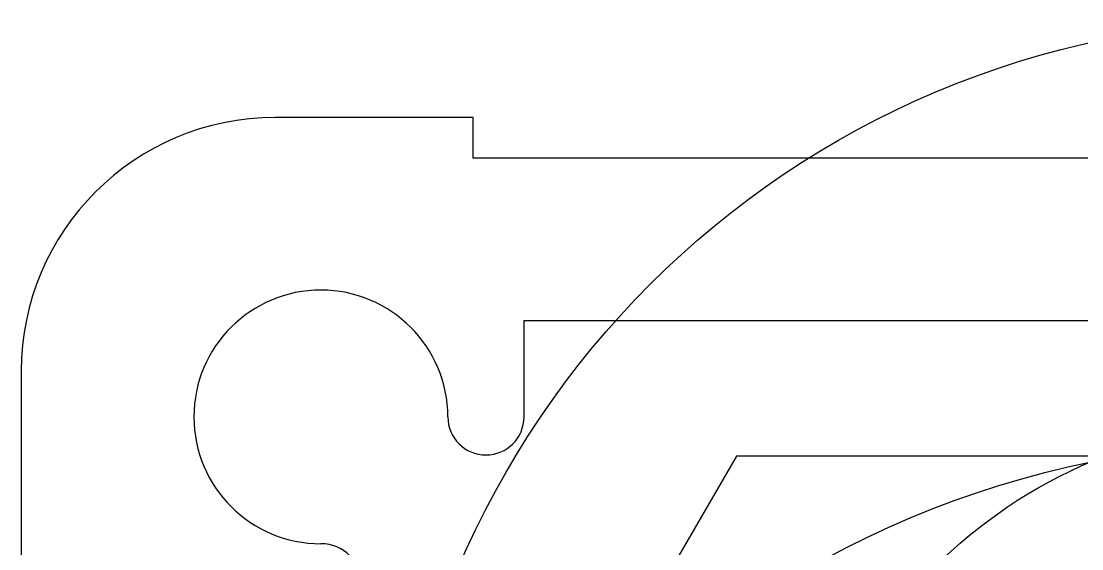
# Model space of a CAD drawing. Header units: inches. Extents: x 0 to 11.7, y 0 to 8.3.
# Drawn here: x 5.822 to 6.2331, y 6.1448 to 6.3495 of the extents above; entities that cross this region are included whole.
import ezdxf

# ---------------------------------------------------------------- set-up
doc = ezdxf.new("R2010")
doc.units = ezdxf.units.IN
doc.header["$LTSCALE"] = 0.64311
doc.header["$MEASUREMENT"] = 0
doc.layers.get('0').update_dxf_attribs({"linetype": 'CONTINUOUS'})

msp = doc.modelspace()

# ---------------------------------------------------------------- linework, layer by layer
at = {"color": 7, "linetype": 'CONTINUOUS'}
for p, q in [((5.99722, 6.31214), (5.92044, 6.31214)), ((5.99722, 6.29639), (5.99722, 6.31214)), ((6.62714, 6.29639), (5.99722, 6.29639)), ((6.0169, 6.196), (6.0169, 6.2334)), ((6.0169, 6.2334), (6.60745, 6.2334)), ((5.82202, 6.21371), (5.82202, 5.38694)), ((6.0992, 6.18081), (5.88251, 5.80549)), ((6.53259, 6.18081), (6.0992, 6.18081))]:
    msp.add_line(p, q, dxfattribs=at)
for centre, radius in [((6.31218, 6.00111), 0.34843), ((6.31218, 6.00111), 0.19291), ((6.31218, 5.81219), 0.37402)]:
    msp.add_circle(centre, radius, dxfattribs=at)
for centre, radius, start, end in [((5.92044, 6.21371), 0.09843, 90, 180), ((5.93816, 6.196), 0.04921, 0, 270), ((6.00214, 6.196), 0.01476, 180, 360), ((5.93816, 6.13104), 0.01575, 270, 90)]:
    msp.add_arc(centre, radius, start, end, dxfattribs=at)

doc.saveas('drawing.dxf')
